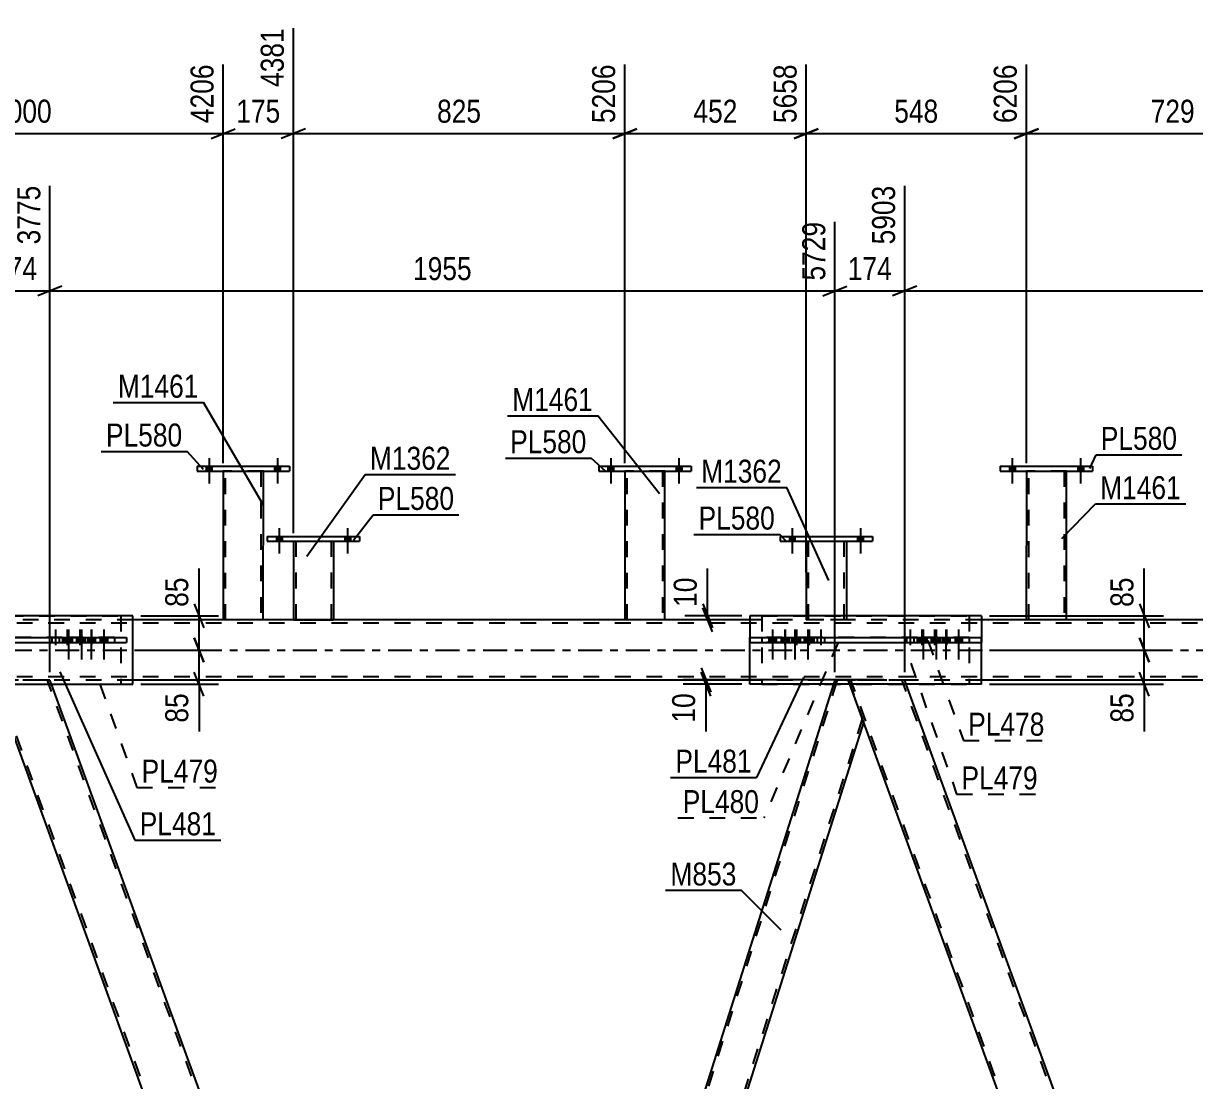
# Model space of a CAD drawing. Header units: millimetres. Extents: x 0 to 1189, y 0 to 841.
# Drawn here: x 290.2 to 436, y 555.9 to 687.5 of the extents above; entities that cross this region are included whole.
import ezdxf

# ---------------------------------------------------------------- set-up
doc = ezdxf.new("R2010")
doc.units = ezdxf.units.MM
doc.linetypes.add('DXK_LINE_DOT2', pattern=[3.9198, 1.9599, -1.9599])
doc.linetypes.add('DXK_LINE_DOT3', pattern=[5.9187, 2.979, -0.9799, 0.9799, -0.9799])
doc.styles.add('Arial Narrow', font='ARIALN.TTF', dxfattribs={"height": 0.2})

# ---------------------------------------------------------------- blocks, each defined once
blk = doc.blocks.new('Part-570385304-8247 - 7820')
at = {"color": 7, "linetype": 'DXK_LINE_DOT2'}
for p, q in [((977.31, 612.84), (104.78, 612.84)), ((303.84, 613.24), (275, 613.24)), ((409.48, 613.24), (380.64, 613.24)), ((977.31, 606.14), (104.78, 606.14)), ((303.84, 605.74), (275, 605.74)), ((409.48, 605.74), (380.64, 605.74))]:
    blk.add_line(p, q, dxfattribs=at)
at = {"color": 2, "linetype": 'Continuous'}
for p, q in [((380.64, 613.24), (303.84, 613.24)), ((487.05, 613.24), (409.48, 613.24)), ((380.64, 605.74), (303.84, 605.74)), ((487.05, 605.74), (409.48, 605.74))]:
    blk.add_line(p, q, dxfattribs=at)
at = {"color": 7, "linetype": 'DXK_LINE_DOT3'}
blk.add_line((104.78, 609.49), (977.31, 609.49), dxfattribs=at)
blk = doc.blocks.new('Part-570385304-7850 - 7820')
at = {"color": 2, "linetype": 'Continuous'}
for p, q in [((361.83, 632.37), (361.83, 631.77)), ((361.83, 632.37), (373.33, 632.36)), ((361.83, 631.77), (373.33, 631.76)), ((373.33, 632.36), (373.33, 631.76))]:
    blk.add_line(p, q, dxfattribs=at)
blk = doc.blocks.new('Part-570385304-7855 - 7820')
at = {"color": 2, "linetype": 'Continuous'}
for p, q in [((365.08, 631.77), (365.07, 613.24)), ((370.07, 613.24), (370.08, 631.76))]:
    blk.add_line(p, q, dxfattribs=at)
at = {"color": 7, "linetype": 'DXK_LINE_DOT2'}
for p, q in [((370.08, 631.76), (365.08, 631.77)), ((365.37, 613.23), (365.38, 631.77)), ((369.78, 631.76), (369.77, 613.23)), ((365.07, 613.24), (365.07, 613.23)), ((370.07, 613.23), (365.07, 613.23)), ((370.07, 613.23), (370.07, 613.24)), ((370.07, 613.24), (370.07, 613.23))]:
    blk.add_line(p, q, dxfattribs=at)
blk = doc.blocks.new('Bolt-570385304-7856 - 7820')
at = {"linetype": 'Continuous'}
for points in [[(312.98, 631.77), (313.68, 631.77), (313.68, 632.37), (312.98, 632.37)], [(312.98, 631.77), (313.68, 631.77), (313.68, 632.37), (312.98, 632.37)], [(321.48, 631.76), (322.18, 631.76), (322.18, 632.36), (321.48, 632.36)], [(321.48, 631.76), (322.18, 631.76), (322.18, 632.36), (321.48, 632.36)]]:
    blk.add_hatch(color=1, dxfattribs=at).paths.add_polyline_path(points)
at = {"color": 1, "linetype": 'Continuous'}
for p, q in [((313.33, 633.37), (313.33, 630.22)), ((313.33, 633.37), (313.33, 630.22)), ((321.83, 633.36), (321.83, 630.21)), ((321.83, 633.36), (321.83, 630.21)), ((312.98, 632.37), (312.98, 631.77)), ((312.98, 632.37), (312.98, 631.77)), ((313.68, 632.37), (313.68, 631.77)), ((313.68, 632.37), (313.68, 631.77)), ((321.48, 632.36), (321.48, 631.76)), ((321.48, 632.36), (321.48, 631.76)), ((322.18, 632.36), (322.18, 631.76)), ((322.18, 632.36), (322.18, 631.76))]:
    blk.add_line(p, q, dxfattribs=at)
blk = doc.blocks.new('Part-570385304-7861 - 7820')
at = {"color": 2, "linetype": 'Continuous'}
for p, q in [((311.83, 632.37), (311.83, 631.77)), ((311.83, 632.37), (323.33, 632.36)), ((311.83, 631.77), (323.33, 631.76)), ((323.33, 632.36), (323.33, 631.76))]:
    blk.add_line(p, q, dxfattribs=at)
blk = doc.blocks.new('Part-570385304-7866 - 7820')
at = {"color": 2, "linetype": 'Continuous'}
for p, q in [((315.08, 631.77), (315.07, 613.24)), ((320.07, 613.24), (320.08, 631.76))]:
    blk.add_line(p, q, dxfattribs=at)
at = {"color": 7, "linetype": 'DXK_LINE_DOT2'}
for p, q in [((320.08, 631.76), (315.08, 631.77)), ((315.37, 613.23), (315.38, 631.77)), ((319.78, 631.76), (319.77, 613.23)), ((315.07, 613.24), (315.07, 613.23)), ((320.07, 613.23), (315.07, 613.23)), ((320.07, 613.23), (320.07, 613.24)), ((320.07, 613.24), (320.07, 613.23))]:
    blk.add_line(p, q, dxfattribs=at)
blk = doc.blocks.new('Part-570385304-7878 - 7820')
at = {"color": 2, "linetype": 'Continuous'}
for p, q in [((384.42, 623.64), (384.42, 623.04)), ((384.42, 623.64), (395.92, 623.64)), ((384.42, 623.04), (395.92, 623.04)), ((395.92, 623.64), (395.92, 623.04))]:
    blk.add_line(p, q, dxfattribs=at)
blk = doc.blocks.new('Bolt-570385304-8568 - 7820')
at = {"linetype": 'Continuous'}
for points in [[(401.79, 610.44), (402.69, 610.44), (402.69, 611.04), (401.79, 611.04)], [(403.39, 610.44), (404.29, 610.44), (404.29, 611.04), (403.39, 611.04)], [(404.6, 610.44), (405.5, 610.44), (405.5, 611.04), (404.6, 611.04)], [(406.2, 610.44), (407.1, 610.44), (407.1, 611.04), (406.2, 611.04)]]:
    blk.add_hatch(color=1, dxfattribs=at).paths.add_polyline_path(points)
at = {"color": 1, "linetype": 'Continuous'}
for p, q in [((401.79, 611.04), (401.79, 610.44)), ((402.24, 612.04), (402.24, 608.29)), ((402.69, 611.04), (402.69, 610.44)), ((403.39, 611.04), (403.39, 610.44)), ((403.84, 612.04), (403.84, 608.29)), ((404.29, 611.04), (404.29, 610.44)), ((404.6, 611.04), (404.6, 610.44)), ((405.05, 612.04), (405.05, 608.29)), ((405.5, 611.04), (405.5, 610.44)), ((406.2, 611.04), (406.2, 610.44)), ((406.65, 612.04), (406.65, 608.29)), ((407.1, 611.04), (407.1, 610.44))]:
    blk.add_line(p, q, dxfattribs=at)
blk = doc.blocks.new('Part-570385304-8427 - 7820')
at = {"color": 2, "linetype": 'Continuous'}
for p, q in [((323.82, 623.04), (323.82, 613.25)), ((328.82, 623.04), (328.82, 613.25)), ((323.82, 613.25), (328.77, 613.25)), ((328.82, 613.25), (328.77, 613.25))]:
    blk.add_line(p, q, dxfattribs=at)
at = {"color": 7, "linetype": 'DXK_LINE_DOT2'}
for p, q in [((323.82, 623.04), (328.82, 623.04)), ((324.12, 623.04), (324.12, 613.25)), ((328.52, 623.04), (328.52, 613.25)), ((328.43, 613.25), (328.45, 613.25)), ((328.45, 613.25), (328.49, 613.25)), ((328.49, 613.25), (328.52, 613.25))]:
    blk.add_line(p, q, dxfattribs=at)
blk = doc.blocks.new('Part-570385304-7917 - 7820')
at = {"color": 2, "linetype": 'Continuous'}
for p, q in [((415.08, 631.77), (415.07, 613.24)), ((420.07, 613.24), (420.08, 631.76))]:
    blk.add_line(p, q, dxfattribs=at)
at = {"color": 7, "linetype": 'DXK_LINE_DOT2'}
for p, q in [((420.08, 631.76), (415.08, 631.77)), ((415.37, 613.23), (415.38, 631.77)), ((419.78, 631.76), (419.77, 613.23)), ((415.07, 613.24), (415.07, 613.23)), ((420.07, 613.23), (415.07, 613.23)), ((420.07, 613.23), (420.07, 613.24)), ((420.07, 613.24), (420.07, 613.23))]:
    blk.add_line(p, q, dxfattribs=at)
blk = doc.blocks.new('Part-570385304-8050 - 7820')
at = {"color": 2, "linetype": 'Continuous'}
for p, q in [((303.84, 613.74), (275, 613.74)), ((275, 613.74), (275, 611.04)), ((303.84, 605.24), (303.84, 613.74)), ((275, 610.44), (275, 605.24)), ((275, 605.24), (303.84, 605.24))]:
    blk.add_line(p, q, dxfattribs=at)
at = {"color": 7, "linetype": 'DXK_LINE_DOT2'}
blk.add_line((275, 610.44), (275, 611.04), dxfattribs=at)
blk = doc.blocks.new('Part-570385304-8422 - 7820')
at = {"color": 2, "linetype": 'Continuous'}
for p, q in [((320.57, 623.64), (320.57, 623.04)), ((320.57, 623.64), (332.07, 623.64)), ((320.57, 623.04), (332.07, 623.04)), ((332.07, 623.64), (332.07, 623.04))]:
    blk.add_line(p, q, dxfattribs=at)
blk = doc.blocks.new('Part-570385304-8412 - 7820')
at = {"color": 2, "linetype": 'Continuous'}
for p, q in [((411.83, 632.37), (411.83, 631.77)), ((411.83, 632.37), (423.33, 632.36)), ((411.83, 631.77), (423.33, 631.76)), ((423.33, 632.36), (423.33, 631.76))]:
    blk.add_line(p, q, dxfattribs=at)
blk = doc.blocks.new('Part-570385304-8055 - 7820')
at = {"color": 2, "linetype": 'Continuous'}
for p, q in [((409.48, 613.74), (380.64, 613.74)), ((380.64, 613.74), (380.64, 611.04)), ((409.48, 613.74), (409.48, 611.04)), ((380.64, 605.24), (380.64, 610.44)), ((409.48, 605.24), (409.48, 610.44)), ((409.48, 605.24), (380.64, 605.24))]:
    blk.add_line(p, q, dxfattribs=at)
at = {"color": 7, "linetype": 'DXK_LINE_DOT2'}
for p, q in [((380.64, 610.44), (380.64, 611.04)), ((409.48, 610.44), (409.48, 611.04))]:
    blk.add_line(p, q, dxfattribs=at)
blk = doc.blocks.new('Part-570385304-8066 - 7820')
at = {"color": 7, "linetype": 'DXK_LINE_DOT2'}
for p, q in [((275.72, 611.04), (301.55, 611.04)), ((282.19, 611.04), (275.72, 611.04)), ((275.72, 611.04), (275.72, 611.04)), ((275.72, 611.04), (275.72, 610.44)), ((295.08, 611.04), (282.19, 611.04)), ((282.19, 611.04), (282.19, 610.44)), ((301.55, 611.04), (295.08, 611.04)), ((295.08, 611.04), (295.08, 610.44)), ((301.55, 611.04), (301.55, 611.04)), ((301.55, 611.04), (301.55, 610.44)), ((275.72, 610.44), (301.55, 610.44)), ((282.19, 610.44), (275.72, 610.44)), ((282.19, 610.44), (295.08, 610.44)), ((295.08, 610.44), (301.55, 610.44))]:
    blk.add_line(p, q, dxfattribs=at)
blk = doc.blocks.new('Part-570385304-8116 - 7820')
at = {"color": 7, "linetype": 'DXK_LINE_DOT2'}
for p, q in [((293.51, 605.74), (286.49, 605.74)), ((286.67, 605.24), (286.49, 605.74)), ((340.95, 456.99), (286.81, 605.74)), ((347.34, 456.99), (293.2, 605.74)), ((293.7, 605.24), (293.51, 605.74)), ((340.63, 456.99), (340.44, 457.5)), ((347.65, 456.99), (340.63, 456.99)), ((347.65, 456.99), (347.47, 457.5))]:
    blk.add_line(p, q, dxfattribs=at)
at = {"color": 2, "linetype": 'Continuous'}
for p, q in [((340.44, 457.5), (286.67, 605.24)), ((347.47, 457.5), (293.7, 605.24))]:
    blk.add_line(p, q, dxfattribs=at)
blk = doc.blocks.new('Part-570385304-8121 - 7820')
at = {"color": 2, "linetype": 'Continuous'}
for p, q in [((391.08, 605.24), (345.74, 462.24)), ((394.82, 600.48), (349.48, 457.5))]:
    blk.add_line(p, q, dxfattribs=at)
at = {"color": 7, "linetype": 'DXK_LINE_DOT2'}
for p, q in [((345.91, 461.78), (391.56, 605.74)), ((391.24, 605.74), (391.08, 605.24)), ((392.91, 605.74), (391.24, 605.74)), ((392.91, 605.74), (394.82, 600.48)), ((394.65, 600.94), (349.01, 456.99)), ((347.65, 456.99), (345.74, 462.24)), ((349.32, 456.99), (347.65, 456.99)), ((349.48, 457.5), (349.32, 456.99))]:
    blk.add_line(p, q, dxfattribs=at)
blk = doc.blocks.new('Part-570385304-8126 - 7820')
at = {"color": 7, "linetype": 'DXK_LINE_DOT2'}
for p, q in [((399.93, 605.74), (392.91, 605.74)), ((393.09, 605.24), (392.91, 605.74)), ((447.37, 456.99), (393.23, 605.74)), ((453.75, 456.99), (399.61, 605.74)), ((400.11, 605.24), (399.93, 605.74)), ((447.05, 456.99), (446.86, 457.5)), ((454.07, 456.99), (447.05, 456.99)), ((454.07, 456.99), (453.89, 457.5))]:
    blk.add_line(p, q, dxfattribs=at)
at = {"color": 2, "linetype": 'Continuous'}
for p, q in [((446.86, 457.5), (393.09, 605.24)), ((453.89, 457.5), (400.11, 605.24))]:
    blk.add_line(p, q, dxfattribs=at)
blk = doc.blocks.new('Part-570385304-8182 - 7820')
at = {"color": 7, "linetype": 'DXK_LINE_DOT2'}
for p, q in [((382.14, 611.04), (407.97, 611.04)), ((388.61, 611.04), (382.14, 611.04)), ((382.14, 611.04), (382.14, 611.04)), ((382.14, 611.04), (382.14, 610.44)), ((401.5, 611.04), (388.61, 611.04)), ((388.61, 611.04), (388.61, 610.44)), ((407.97, 611.04), (401.5, 611.04)), ((401.5, 611.04), (401.5, 610.44)), ((407.97, 611.04), (407.97, 611.04)), ((407.97, 611.04), (407.97, 610.44)), ((382.14, 610.44), (407.97, 610.44)), ((388.61, 610.44), (382.14, 610.44)), ((388.61, 610.44), (401.5, 610.44)), ((401.5, 610.44), (407.97, 610.44))]:
    blk.add_line(p, q, dxfattribs=at)
blk = doc.blocks.new('Bolt-570385304-8504 - 7820')
at = {"color": 1, "linetype": 'DXK_LINE_DOT2'}
for p, q in [((384.54, 611.04), (384.54, 610.44)), ((384.99, 612.04), (384.99, 608.29)), ((385.44, 611.04), (385.44, 610.44)), ((386, 611.04), (386, 610.44)), ((386.45, 612.04), (386.45, 608.29)), ((386.9, 611.04), (386.9, 610.44)), ((387.58, 611.04), (387.58, 610.44)), ((388.03, 612.04), (388.03, 608.29)), ((388.48, 611.04), (388.48, 610.44)), ((389.04, 611.04), (389.04, 610.44)), ((389.49, 612.04), (389.49, 608.29)), ((389.94, 611.04), (389.94, 610.44))]:
    blk.add_line(p, q, dxfattribs=at)
blk = doc.blocks.new('Bolt-570385304-8514 - 7820')
at = {"color": 1, "linetype": 'DXK_LINE_DOT2'}
for p, q in [((400.17, 611.04), (400.17, 610.44)), ((400.62, 612.04), (400.62, 608.29)), ((401.07, 611.04), (401.07, 610.44)), ((401.63, 611.04), (401.63, 610.44)), ((402.08, 612.04), (402.08, 608.29)), ((402.53, 611.04), (402.53, 610.44)), ((403.21, 611.04), (403.21, 610.44)), ((403.66, 612.04), (403.66, 608.29)), ((404.11, 611.04), (404.11, 610.44)), ((404.67, 611.04), (404.67, 610.44)), ((405.12, 612.04), (405.12, 608.29)), ((405.57, 611.04), (405.57, 610.44))]:
    blk.add_line(p, q, dxfattribs=at)
blk = doc.blocks.new('Part-570385304-8417 - 7820')
at = {"color": 2, "linetype": 'Continuous'}
for p, q in [((387.67, 623.04), (387.67, 613.74)), ((392.67, 623.04), (392.67, 613.74))]:
    blk.add_line(p, q, dxfattribs=at)
at = {"color": 7, "linetype": 'DXK_LINE_DOT2'}
for p, q in [((387.67, 623.04), (392.67, 623.04)), ((387.97, 613.25), (387.97, 623.04)), ((392.37, 623.04), (392.37, 613.25)), ((387.67, 613.74), (387.67, 613.25)), ((392.67, 613.25), (387.67, 613.25)), ((392.67, 613.74), (392.67, 613.25))]:
    blk.add_line(p, q, dxfattribs=at)
blk = doc.blocks.new('Part-570385304-8472 - 7820')
at = {"color": 2, "linetype": 'Continuous'}
for p, q in [((380.64, 611.04), (409.48, 611.04)), ((380.64, 611.04), (380.64, 610.44)), ((386.61, 610.44), (386.61, 611.04)), ((403.51, 611.04), (403.51, 610.44)), ((409.48, 611.04), (409.48, 610.44)), ((380.64, 610.44), (409.48, 610.44))]:
    blk.add_line(p, q, dxfattribs=at)
blk = doc.blocks.new('Part-570385304-8477 - 7820')
at = {"color": 2, "linetype": 'Continuous'}
for p, q in [((274.22, 611.04), (303.06, 611.04)), ((274.22, 611.04), (274.22, 610.44)), ((280.19, 610.44), (280.19, 611.04)), ((297.09, 611.04), (297.09, 610.44)), ((303.06, 611.04), (303.06, 610.44)), ((274.22, 610.44), (303.06, 610.44))]:
    blk.add_line(p, q, dxfattribs=at)
blk = doc.blocks.new('Bolt-570385304-8501 - 7820')
at = {"linetype": 'Continuous'}
for points in [[(385.57, 623.04), (386.27, 623.04), (386.27, 623.64), (385.57, 623.64)], [(385.57, 623.04), (386.27, 623.04), (386.27, 623.64), (385.57, 623.64)], [(394.07, 623.04), (394.77, 623.04), (394.77, 623.64), (394.07, 623.64)], [(394.07, 623.04), (394.77, 623.04), (394.77, 623.64), (394.07, 623.64)]]:
    blk.add_hatch(color=1, dxfattribs=at).paths.add_polyline_path(points)
at = {"color": 1, "linetype": 'Continuous'}
for p, q in [((385.92, 624.64), (385.92, 621.49)), ((385.92, 624.64), (385.92, 621.49)), ((394.42, 624.64), (394.42, 621.49)), ((394.42, 624.64), (394.42, 621.49)), ((385.57, 623.64), (385.57, 623.04)), ((385.57, 623.64), (385.57, 623.04)), ((386.27, 623.64), (386.27, 623.04)), ((386.27, 623.64), (386.27, 623.04)), ((394.07, 623.64), (394.07, 623.04)), ((394.07, 623.64), (394.07, 623.04)), ((394.77, 623.64), (394.77, 623.04)), ((394.77, 623.64), (394.77, 623.04))]:
    blk.add_line(p, q, dxfattribs=at)
blk = doc.blocks.new('Bolt-570385304-8505 - 7820')
at = {"linetype": 'Continuous'}
for points in [[(362.98, 631.77), (363.68, 631.77), (363.68, 632.37), (362.98, 632.37)], [(362.98, 631.77), (363.68, 631.77), (363.68, 632.37), (362.98, 632.37)], [(371.48, 631.76), (372.18, 631.76), (372.18, 632.36), (371.48, 632.36)], [(371.48, 631.76), (372.18, 631.76), (372.18, 632.36), (371.48, 632.36)]]:
    blk.add_hatch(color=1, dxfattribs=at).paths.add_polyline_path(points)
at = {"color": 1, "linetype": 'Continuous'}
for p, q in [((363.33, 633.37), (363.33, 630.22)), ((363.33, 633.37), (363.33, 630.22)), ((371.83, 633.36), (371.83, 630.21)), ((371.83, 633.36), (371.83, 630.21)), ((362.98, 632.37), (362.98, 631.77)), ((362.98, 632.37), (362.98, 631.77)), ((363.68, 632.37), (363.68, 631.77)), ((363.68, 632.37), (363.68, 631.77)), ((371.48, 632.36), (371.48, 631.76)), ((371.48, 632.36), (371.48, 631.76)), ((372.18, 632.36), (372.18, 631.76)), ((372.18, 632.36), (372.18, 631.76))]:
    blk.add_line(p, q, dxfattribs=at)
blk = doc.blocks.new('Bolt-570385304-8506 - 7820')
at = {"color": 1, "linetype": 'DXK_LINE_DOT2'}
for p, q in [((293.75, 611.04), (293.75, 610.44)), ((294.2, 612.04), (294.2, 608.29)), ((294.65, 611.04), (294.65, 610.44)), ((295.21, 611.04), (295.21, 610.44)), ((295.66, 612.04), (295.66, 608.29)), ((296.11, 611.04), (296.11, 610.44)), ((296.8, 611.04), (296.8, 610.44)), ((297.25, 612.04), (297.25, 608.29)), ((297.7, 611.04), (297.7, 610.44)), ((298.25, 611.04), (298.25, 610.44)), ((298.7, 612.04), (298.7, 608.29)), ((299.15, 611.04), (299.15, 610.44))]:
    blk.add_line(p, q, dxfattribs=at)
blk = doc.blocks.new('Bolt-570385304-8507 - 7820')
at = {"linetype": 'Continuous'}
for points in [[(321.72, 623.04), (322.42, 623.04), (322.42, 623.64), (321.72, 623.64)], [(321.72, 623.04), (322.42, 623.04), (322.42, 623.64), (321.72, 623.64)], [(330.22, 623.04), (330.92, 623.04), (330.92, 623.64), (330.22, 623.64)], [(330.22, 623.04), (330.92, 623.04), (330.92, 623.64), (330.22, 623.64)]]:
    blk.add_hatch(color=1, dxfattribs=at).paths.add_polyline_path(points)
at = {"color": 1, "linetype": 'Continuous'}
for p, q in [((322.07, 624.64), (322.07, 621.49)), ((322.07, 624.64), (322.07, 621.49)), ((330.57, 624.64), (330.57, 621.49)), ((330.57, 624.64), (330.57, 621.49)), ((321.72, 623.64), (321.72, 623.04)), ((321.72, 623.64), (321.72, 623.04)), ((322.42, 623.64), (322.42, 623.04)), ((322.42, 623.64), (322.42, 623.04)), ((330.22, 623.64), (330.22, 623.04)), ((330.22, 623.64), (330.22, 623.04)), ((330.92, 623.64), (330.92, 623.04)), ((330.92, 623.64), (330.92, 623.04))]:
    blk.add_line(p, q, dxfattribs=at)
blk = doc.blocks.new('Bolt-570385304-8513 - 7820')
at = {"linetype": 'Continuous'}
for points in [[(412.98, 631.77), (413.68, 631.77), (413.68, 632.37), (412.98, 632.37)], [(412.98, 631.77), (413.68, 631.77), (413.68, 632.37), (412.98, 632.37)], [(421.48, 631.76), (422.18, 631.76), (422.18, 632.36), (421.48, 632.36)], [(421.48, 631.76), (422.18, 631.76), (422.18, 632.36), (421.48, 632.36)]]:
    blk.add_hatch(color=1, dxfattribs=at).paths.add_polyline_path(points)
at = {"color": 1, "linetype": 'Continuous'}
for p, q in [((413.33, 633.37), (413.33, 630.22)), ((413.33, 633.37), (413.33, 630.22)), ((421.83, 633.36), (421.83, 630.21)), ((421.83, 633.36), (421.83, 630.21)), ((412.98, 632.37), (412.98, 631.77)), ((412.98, 632.37), (412.98, 631.77)), ((413.68, 632.37), (413.68, 631.77)), ((413.68, 632.37), (413.68, 631.77)), ((421.48, 632.36), (421.48, 631.76)), ((421.48, 632.36), (421.48, 631.76)), ((422.18, 632.36), (422.18, 631.76)), ((422.18, 632.36), (422.18, 631.76))]:
    blk.add_line(p, q, dxfattribs=at)
blk = doc.blocks.new('Bolt-570385304-8569 - 7820')
at = {"linetype": 'Continuous'}
for points in [[(383.91, 611.04), (383.01, 611.04), (383.01, 610.44), (383.91, 610.44)], [(385.51, 611.04), (384.61, 611.04), (384.61, 610.44), (385.51, 610.44)], [(386.72, 611.04), (385.82, 611.04), (385.82, 610.44), (386.72, 610.44)], [(388.32, 611.04), (387.42, 611.04), (387.42, 610.44), (388.32, 610.44)]]:
    blk.add_hatch(color=1, dxfattribs=at).paths.add_polyline_path(points)
at = {"color": 1, "linetype": 'Continuous'}
for p, q in [((383.01, 611.04), (383.01, 610.44)), ((383.46, 612.04), (383.46, 608.29)), ((383.91, 611.04), (383.91, 610.44)), ((384.61, 611.04), (384.61, 610.44)), ((385.06, 612.04), (385.06, 608.29)), ((385.51, 611.04), (385.51, 610.44)), ((385.82, 611.04), (385.82, 610.44)), ((386.27, 612.04), (386.27, 608.29)), ((386.72, 611.04), (386.72, 610.44)), ((387.42, 611.04), (387.42, 610.44)), ((387.87, 612.04), (387.87, 608.29)), ((388.32, 611.04), (388.32, 610.44))]:
    blk.add_line(p, q, dxfattribs=at)
blk = doc.blocks.new('Bolt-570385304-8570 - 7820')
at = {"linetype": 'Continuous'}
for points in [[(295.37, 610.44), (296.27, 610.44), (296.27, 611.04), (295.37, 611.04)], [(296.97, 610.44), (297.87, 610.44), (297.87, 611.04), (296.97, 611.04)], [(298.18, 610.44), (299.08, 610.44), (299.08, 611.04), (298.18, 611.04)], [(299.78, 610.44), (300.68, 610.44), (300.68, 611.04), (299.78, 611.04)]]:
    blk.add_hatch(color=1, dxfattribs=at).paths.add_polyline_path(points)
at = {"color": 1, "linetype": 'Continuous'}
for p, q in [((295.37, 611.04), (295.37, 610.44)), ((295.82, 612.04), (295.82, 608.29)), ((296.27, 611.04), (296.27, 610.44)), ((296.97, 611.04), (296.97, 610.44)), ((297.42, 612.04), (297.42, 608.29)), ((297.87, 611.04), (297.87, 610.44)), ((298.18, 611.04), (298.18, 610.44)), ((298.63, 612.04), (298.63, 608.29)), ((299.08, 611.04), (299.08, 610.44)), ((299.78, 611.04), (299.78, 610.44)), ((300.23, 612.04), (300.23, 608.29)), ((300.68, 611.04), (300.68, 610.44))]:
    blk.add_line(p, q, dxfattribs=at)
blk = doc.blocks.new('Part-570385304-8641 - 7820')
at = {"color": 7, "linetype": 'DXK_LINE_DOT2'}
for p, q in [((276.5, 613.74), (276.5, 605.24)), ((276.5, 613.74), (302.33, 613.74)), ((302.33, 613.74), (302.33, 605.24)), ((276.5, 605.24), (302.33, 605.24))]:
    blk.add_line(p, q, dxfattribs=at)
blk = doc.blocks.new('Part-570385304-8646 - 7820')
at = {"color": 7, "linetype": 'DXK_LINE_DOT2'}
for p, q in [((382.14, 613.74), (382.14, 605.24)), ((382.14, 613.74), (407.97, 613.74)), ((407.97, 613.74), (407.97, 605.24)), ((382.14, 605.24), (407.97, 605.24))]:
    blk.add_line(p, q, dxfattribs=at)
blk = doc.blocks.new('StraightDimension-570385304-35250 - 7820')
at = {"color": 7, "linetype": 'Continuous'}
for p, q in [((323.82, 624.04), (323.82, 686.9)), ((315.08, 632.77), (315.08, 682.4)), ((313.58, 673.19), (316.58, 674.39)), ((315.08, 673.79), (323.82, 673.79)), ((325.32, 674.39), (322.32, 673.19))]:
    blk.add_line(p, q, dxfattribs=at)
at = {"color": 0}
blk.add_wipeout([(322.79, 674.54), (322.79, 678.74), (316.11, 678.74), (316.11, 674.54)], dxfattribs=at)
at = {"color": 3, "style": 'Arial Narrow'}
blk.add_text('175', height=2.863, dxfattribs=at).set_placement((316.71, 675.14))
at = {"color": 0, "linetype": 'Continuous'}
blk.add_wipeout([(323.22, 687.5), (319.02, 687.5), (319.02, 678.99), (323.22, 678.99)], dxfattribs=at)
at = {"color": 3, "linetype": 'Continuous', "style": 'Arial Narrow'}
blk.add_text('4381', height=2.863, rotation=90.0002, dxfattribs=at).set_placement((322.62, 679.59))
blk = doc.blocks.new('StraightDimension-570385304-35707 - 7820')
at = {"color": 7, "linetype": 'Continuous'}
for p, q in [((293.51, 606.74), (293.51, 667.3)), ((391.24, 606.74), (391.24, 662.8)), ((295.01, 654.79), (292.01, 653.59)), ((389.74, 653.59), (392.74, 654.79)), ((293.51, 654.19), (391.24, 654.19))]:
    blk.add_line(p, q, dxfattribs=at)
at = {"color": 0}
blk.add_wipeout([(346.64, 654.94), (346.64, 659.14), (338.12, 659.14), (338.12, 654.94)], dxfattribs=at)
at = {"color": 3, "style": 'Arial Narrow'}
blk.add_text('1955', height=2.863, dxfattribs=at).set_placement((338.72, 655.54))
at = {"color": 0, "linetype": 'Continuous'}
blk.add_wipeout([(390.64, 663.4), (386.44, 663.4), (386.44, 654.89), (390.64, 654.89)], dxfattribs=at)
at = {"color": 3, "linetype": 'Continuous', "style": 'Arial Narrow'}
blk.add_text('5729', height=2.863, rotation=90.0002, dxfattribs=at).set_placement((390.04, 655.49))
blk = doc.blocks.new('StraightDimension-570385304-35249 - 7820')
at = {"color": 7, "linetype": 'Continuous'}
for p, q in [((323.82, 624.04), (323.82, 686.9)), ((365.08, 632.77), (365.08, 682.4)), ((325.32, 674.39), (322.32, 673.19)), ((323.82, 673.79), (365.08, 673.79)), ((363.58, 673.19), (366.58, 674.39))]:
    blk.add_line(p, q, dxfattribs=at)
at = {"color": 0}
blk.add_wipeout([(347.79, 674.54), (347.79, 678.74), (341.11, 678.74), (341.11, 674.54)], dxfattribs=at)
at = {"color": 3, "style": 'Arial Narrow'}
blk.add_text('825', height=2.863, dxfattribs=at).set_placement((341.71, 675.14))
at = {"color": 0, "linetype": 'Continuous'}
blk.add_wipeout([(364.48, 683), (360.28, 683), (360.28, 674.49), (364.48, 674.49)], dxfattribs=at)
at = {"color": 3, "linetype": 'Continuous', "style": 'Arial Narrow'}
blk.add_text('5206', height=2.863, rotation=90.0002, dxfattribs=at).set_placement((363.88, 675.09))
blk = doc.blocks.new('StraightDimension-570385304-43182 - 7820')
at = {"color": 7, "linetype": 'Continuous'}
for p, q in [((429.16, 610.99), (430.36, 607.99)), ((410.48, 609.49), (432.16, 609.49)), ((429.76, 605.24), (429.76, 609.49)), ((430.36, 603.74), (429.16, 606.74)), ((410.48, 605.24), (432.16, 605.24)), ((429.76, 605.24), (429.76, 599.33)), ((429.76, 605.24), (429.76, 599.33))]:
    blk.add_line(p, q, dxfattribs=at)
at = {"color": 0}
blk.add_wipeout([(429.01, 604.71), (424.81, 604.71), (424.81, 599.85), (429.01, 599.85)], dxfattribs=at)
at = {"color": 3, "style": 'Arial Narrow'}
blk.add_text('85', height=2.863, rotation=90.0002, dxfattribs=at).set_placement((428.41, 600.45))
blk = doc.blocks.new('StraightDimension-570385304-9020 - 7820')
at = {"color": 7, "linetype": 'Continuous'}
for p, q in [((374.59, 607.26), (375.79, 604.26)), ((375.79, 603.74), (374.59, 606.74)), ((397.33, 605.76), (372.34, 605.76)), ((379.64, 605.24), (372.34, 605.24)), ((375.19, 605.24), (375.19, 605.76)), ((375.19, 605.24), (375.19, 599.33)), ((375.19, 605.24), (375.19, 599.33))]:
    blk.add_line(p, q, dxfattribs=at)
at = {"color": 0}
blk.add_wipeout([(374.44, 604.71), (370.24, 604.71), (370.24, 599.85), (374.44, 599.85)], dxfattribs=at)
at = {"color": 3, "style": 'Arial Narrow'}
blk.add_text('10', height=2.863, rotation=90.0002, dxfattribs=at).set_placement((373.84, 600.45))
blk = doc.blocks.new('StraightDimension-570385304-35246 - 7820')
at = {"color": 7, "linetype": 'Continuous'}
for p, q in [((415.08, 632.76), (415.08, 682.4)), ((451.52, 624.04), (451.52, 682.4)), ((416.58, 674.39), (413.58, 673.19)), ((415.08, 673.79), (451.52, 673.79)), ((450.02, 673.19), (453.02, 674.39))]:
    blk.add_line(p, q, dxfattribs=at)
at = {"color": 0}
blk.add_wipeout([(436.64, 674.54), (436.64, 678.74), (429.96, 678.74), (429.96, 674.54)], dxfattribs=at)
at = {"color": 3, "style": 'Arial Narrow'}
blk.add_text('729', height=2.863, dxfattribs=at).set_placement((430.56, 675.14))
at = {"color": 0, "linetype": 'Continuous'}
blk.add_wipeout([(450.92, 683), (446.72, 683), (446.72, 674.49), (450.92, 674.49)], dxfattribs=at)
at = {"color": 3, "linetype": 'Continuous', "style": 'Arial Narrow'}
blk.add_text('6935', height=2.863, rotation=90.0002, dxfattribs=at).set_placement((450.32, 675.09))
blk = doc.blocks.new('StraightDimension-570385304-35247 - 7820')
at = {"color": 7, "linetype": 'Continuous'}
for p, q in [((387.67, 619.14), (387.67, 682.4)), ((415.08, 632.76), (415.08, 682.4)), ((389.17, 674.39), (386.17, 673.19)), ((387.67, 673.79), (415.08, 673.79)), ((413.58, 673.19), (416.58, 674.39))]:
    blk.add_line(p, q, dxfattribs=at)
at = {"color": 0}
blk.add_wipeout([(404.72, 674.54), (404.72, 678.74), (398.03, 678.74), (398.03, 674.54)], dxfattribs=at)
at = {"color": 3, "style": 'Arial Narrow'}
blk.add_text('548', height=2.863, dxfattribs=at).set_placement((398.63, 675.14))
at = {"color": 0, "linetype": 'Continuous'}
blk.add_wipeout([(414.48, 683), (410.28, 683), (410.28, 674.49), (414.48, 674.49)], dxfattribs=at)
at = {"color": 3, "linetype": 'Continuous', "style": 'Arial Narrow'}
blk.add_text('6206', height=2.863, rotation=90.0002, dxfattribs=at).set_placement((413.88, 675.09))
blk = doc.blocks.new('StraightDimension-570385304-35248 - 7820')
at = {"color": 7, "linetype": 'Continuous'}
for p, q in [((365.08, 632.77), (365.08, 682.4)), ((387.67, 619.14), (387.67, 682.4)), ((366.58, 674.39), (363.58, 673.19)), ((365.08, 673.79), (387.67, 673.79)), ((386.17, 673.19), (389.17, 674.39))]:
    blk.add_line(p, q, dxfattribs=at)
at = {"color": 0}
blk.add_wipeout([(379.72, 674.54), (379.72, 678.74), (373.03, 678.74), (373.03, 674.54)], dxfattribs=at)
at = {"color": 3, "style": 'Arial Narrow'}
blk.add_text('452', height=2.863, dxfattribs=at).set_placement((373.63, 675.14))
at = {"color": 0, "linetype": 'Continuous'}
blk.add_wipeout([(387.07, 683), (382.87, 683), (382.87, 674.49), (387.07, 674.49)], dxfattribs=at)
at = {"color": 3, "linetype": 'Continuous', "style": 'Arial Narrow'}
blk.add_text('5658', height=2.863, rotation=90.0002, dxfattribs=at).set_placement((386.47, 675.09))
blk = doc.blocks.new('StraightDimension-570385304-35251 - 7820')
at = {"color": 7, "linetype": 'Continuous'}
for p, q in [((265.08, 633.97), (265.08, 686.9)), ((315.08, 632.77), (315.08, 682.4)), ((266.58, 674.39), (263.58, 673.19)), ((265.08, 673.79), (315.08, 673.79)), ((313.58, 673.19), (316.58, 674.39))]:
    blk.add_line(p, q, dxfattribs=at)
at = {"color": 0}
blk.add_wipeout([(294.34, 674.54), (294.34, 678.74), (285.83, 678.74), (285.83, 674.54)], dxfattribs=at)
at = {"color": 3, "style": 'Arial Narrow'}
blk.add_text('1000', height=2.863, dxfattribs=at).set_placement((286.43, 675.14))
at = {"color": 0, "linetype": 'Continuous'}
blk.add_wipeout([(314.48, 683), (310.28, 683), (310.28, 674.49), (314.48, 674.49)], dxfattribs=at)
at = {"color": 3, "linetype": 'Continuous', "style": 'Arial Narrow'}
blk.add_text('4206', height=2.863, rotation=90.0002, dxfattribs=at).set_placement((313.88, 675.09))
blk = doc.blocks.new('StraightDimension-570385304-35705 - 7820')
at = {"color": 7, "linetype": 'Continuous'}
for p, q in [((399.93, 606.74), (399.93, 667.3)), ((497.66, 606.74), (497.66, 662.8)), ((401.43, 654.79), (398.43, 653.59)), ((496.16, 653.59), (499.16, 654.79)), ((399.93, 654.19), (497.66, 654.19))]:
    blk.add_line(p, q, dxfattribs=at)
at = {"color": 0}
blk.add_wipeout([(453.05, 654.94), (453.05, 659.14), (444.54, 659.14), (444.54, 654.94)], dxfattribs=at)
at = {"color": 3, "style": 'Arial Narrow'}
blk.add_text('1955', height=2.863, dxfattribs=at).set_placement((445.14, 655.54))
at = {"color": 0, "linetype": 'Continuous'}
blk.add_wipeout([(497.06, 663.4), (492.86, 663.4), (492.86, 654.89), (497.06, 654.89)], dxfattribs=at)
at = {"color": 3, "linetype": 'Continuous', "style": 'Arial Narrow'}
blk.add_text('7858', height=2.863, rotation=90.0002, dxfattribs=at).set_placement((496.46, 655.49))
blk = doc.blocks.new('StraightDimension-570385304-35706 - 7820')
at = {"color": 7, "linetype": 'Continuous'}
for p, q in [((399.93, 606.74), (399.93, 667.3)), ((391.24, 606.74), (391.24, 662.8)), ((389.74, 653.59), (392.74, 654.79)), ((401.43, 654.79), (398.43, 653.59)), ((391.24, 654.19), (399.93, 654.19))]:
    blk.add_line(p, q, dxfattribs=at)
at = {"color": 0}
blk.add_wipeout([(398.93, 654.94), (398.93, 659.14), (392.25, 659.14), (392.25, 654.94)], dxfattribs=at)
at = {"color": 3, "style": 'Arial Narrow'}
blk.add_text('174', height=2.863, dxfattribs=at).set_placement((392.85, 655.54))
at = {"color": 0, "linetype": 'Continuous'}
blk.add_wipeout([(399.33, 667.9), (395.13, 667.9), (395.13, 659.39), (399.33, 659.39)], dxfattribs=at)
at = {"color": 3, "linetype": 'Continuous', "style": 'Arial Narrow'}
blk.add_text('5903', height=2.863, rotation=90.0002, dxfattribs=at).set_placement((398.73, 659.99))
blk = doc.blocks.new('StraightDimension-570385304-43181 - 7820')
at = {"color": 7, "linetype": 'Continuous'}
for p, q in [((429.76, 613.74), (429.76, 619.64)), ((429.76, 613.74), (429.76, 619.64)), ((429.16, 615.24), (430.36, 612.24)), ((410.48, 613.74), (432.16, 613.74)), ((429.76, 609.49), (429.76, 613.74)), ((430.36, 607.99), (429.16, 610.99)), ((410.48, 609.49), (432.16, 609.49))]:
    blk.add_line(p, q, dxfattribs=at)
at = {"color": 0}
blk.add_wipeout([(429.01, 619.12), (424.81, 619.12), (424.81, 614.26), (429.01, 614.26)], dxfattribs=at)
at = {"color": 3, "style": 'Arial Narrow'}
blk.add_text('85', height=2.863, rotation=90.0002, dxfattribs=at).set_placement((428.41, 614.86))
blk = doc.blocks.new('StraightDimension-570385304-35708 - 7820')
at = {"color": 7, "linetype": 'Continuous'}
for p, q in [((293.51, 606.74), (293.51, 667.3)), ((284.83, 606.74), (284.83, 662.8)), ((283.33, 653.59), (286.33, 654.79)), ((295.01, 654.79), (292.01, 653.59)), ((284.83, 654.19), (293.51, 654.19))]:
    blk.add_line(p, q, dxfattribs=at)
at = {"color": 0}
blk.add_wipeout([(292.51, 654.94), (292.51, 659.14), (285.83, 659.14), (285.83, 654.94)], dxfattribs=at)
at = {"color": 3, "style": 'Arial Narrow'}
blk.add_text('174', height=2.863, dxfattribs=at).set_placement((286.43, 655.54))
at = {"color": 0, "linetype": 'Continuous'}
blk.add_wipeout([(292.91, 667.9), (288.71, 667.9), (288.71, 659.39), (292.91, 659.39)], dxfattribs=at)
at = {"color": 3, "linetype": 'Continuous', "style": 'Arial Narrow'}
blk.add_text('3775', height=2.863, rotation=90.0002, dxfattribs=at).set_placement((292.31, 659.99))
blk = doc.blocks.new('StraightDimension-570385304-43142 - 7820')
at = {"color": 7, "linetype": 'Continuous'}
for p, q in [((312.08, 613.74), (312.08, 619.64)), ((312.08, 613.74), (312.08, 619.64)), ((311.48, 615.24), (312.68, 612.24)), ((304.84, 613.74), (314.48, 613.74)), ((312.08, 609.49), (312.08, 613.74)), ((312.68, 607.99), (311.48, 610.99)), ((304.84, 609.49), (314.48, 609.49))]:
    blk.add_line(p, q, dxfattribs=at)
at = {"color": 0}
blk.add_wipeout([(311.33, 619.12), (307.13, 619.12), (307.13, 614.26), (311.33, 614.26)], dxfattribs=at)
at = {"color": 3, "style": 'Arial Narrow'}
blk.add_text('85', height=2.863, rotation=90.0002, dxfattribs=at).set_placement((310.73, 614.86))
blk = doc.blocks.new('StraightDimension-570385304-43143 - 7820')
at = {"color": 7, "linetype": 'Continuous'}
for p, q in [((311.48, 610.99), (312.68, 607.99)), ((304.84, 609.49), (314.48, 609.49)), ((312.08, 605.24), (312.08, 609.49)), ((312.68, 603.74), (311.48, 606.74)), ((304.84, 605.24), (314.48, 605.24)), ((312.08, 605.24), (312.08, 599.33)), ((312.08, 605.24), (312.08, 599.33))]:
    blk.add_line(p, q, dxfattribs=at)
at = {"color": 0}
blk.add_wipeout([(311.33, 604.71), (307.13, 604.71), (307.13, 599.85), (311.33, 599.85)], dxfattribs=at)
at = {"color": 3, "style": 'Arial Narrow'}
blk.add_text('85', height=2.863, rotation=90.0002, dxfattribs=at).set_placement((310.73, 600.45))
blk = doc.blocks.new('StraightDimension-570385304-43159 - 7820')
at = {"color": 7, "linetype": 'Continuous'}
for p, q in [((375.39, 613.74), (375.39, 619.64)), ((375.39, 613.74), (375.39, 619.64)), ((374.79, 615.24), (375.99, 612.24)), ((375.99, 611.74), (374.79, 614.74)), ((379.64, 613.74), (372.54, 613.74)), ((379.64, 613.24), (372.54, 613.24)), ((375.39, 613.24), (375.39, 613.74))]:
    blk.add_line(p, q, dxfattribs=at)
at = {"color": 0}
blk.add_wipeout([(374.64, 619.12), (370.44, 619.12), (370.44, 614.26), (374.64, 614.26)], dxfattribs=at)
at = {"color": 3, "style": 'Arial Narrow'}
blk.add_text('10', height=2.863, rotation=90.0002, dxfattribs=at).set_placement((374.04, 614.86))
blk = doc.blocks.new('Mark-570385304-7846 - 7820')
at = {"color": 0}
blk.add_wipeout([(360.31, 633.99), (360.31, 636.99), (350.81, 636.99), (350.81, 633.99)], dxfattribs=at)
blk.add_wipeout([(360.31, 633.99), (360.31, 636.99), (350.81, 636.99), (350.81, 633.99)], dxfattribs=at)
at = {"color": 30, "linetype": 'Continuous'}
for p in [(350.21, 633.39), (362.7, 631.77)]:
    blk.add_line(p, (360.91, 633.39), dxfattribs=at)
at = {"color": 3, "style": 'Arial Narrow'}
blk.add_text('PL580', height=2.863, dxfattribs=at).set_placement((350.81, 633.99))
blk = doc.blocks.new('Mark-570385304-7851 - 7820')
at = {"color": 0}
blk.add_wipeout([(361.12, 639.24), (361.12, 642.24), (351.07, 642.24), (351.07, 639.24)], dxfattribs=at)
blk.add_wipeout([(361.12, 639.24), (361.12, 642.24), (351.07, 642.24), (351.07, 639.24)], dxfattribs=at)
at = {"color": 30, "linetype": 'Continuous'}
for p in [(350.47, 638.64), (369.4, 628.94)]:
    blk.add_line(p, (361.72, 638.64), dxfattribs=at)
at = {"color": 3, "style": 'Arial Narrow'}
blk.add_text('M1461', height=2.863, dxfattribs=at).set_placement((351.07, 639.24))
blk = doc.blocks.new('Mark-570385304-7857 - 7820')
at = {"color": 0}
blk.add_wipeout([(309.99, 634.82), (309.99, 637.82), (300.49, 637.82), (300.49, 634.82)], dxfattribs=at)
blk.add_wipeout([(309.99, 634.82), (309.99, 637.82), (300.49, 637.82), (300.49, 634.82)], dxfattribs=at)
at = {"color": 30, "linetype": 'Continuous'}
for p in [(299.89, 634.22), (312.63, 631.95)]:
    blk.add_line(p, (310.59, 634.22), dxfattribs=at)
at = {"color": 3, "style": 'Arial Narrow'}
blk.add_text('PL580', height=2.863, dxfattribs=at).set_placement((300.49, 634.82))
blk = doc.blocks.new('Mark-570385304-8468 - 7820')
at = {"color": 0}
blk.add_wipeout([(381.81, 589.18), (381.81, 592.18), (372.3, 592.18), (372.3, 589.18)], dxfattribs=at)
blk.add_wipeout([(381.81, 589.18), (381.81, 592.18), (372.3, 592.18), (372.3, 589.18)], dxfattribs=at)
at = {"color": 30, "linetype": 'DXK_LINE_DOT2'}
for p in [(391.63, 610.44), (371.7, 588.58)]:
    blk.add_line(p, (382.41, 588.58), dxfattribs=at)
at = {"color": 3, "style": 'Arial Narrow'}
blk.add_text('PL480', height=2.863, dxfattribs=at).set_placement((372.3, 589.18))
blk = doc.blocks.new('Mark-570385304-7862 - 7820')
at = {"color": 0}
blk.add_wipeout([(312.02, 640.9), (312.02, 643.9), (301.97, 643.9), (301.97, 640.9)], dxfattribs=at)
blk.add_wipeout([(312.02, 640.9), (312.02, 643.9), (301.97, 643.9), (301.97, 640.9)], dxfattribs=at)
at = {"color": 30, "linetype": 'Continuous'}
for p in [(301.37, 640.3), (320.08, 627.52)]:
    blk.add_line(p, (312.62, 640.3), dxfattribs=at)
at = {"color": 3, "style": 'Arial Narrow'}
blk.add_text('M1461', height=2.863, dxfattribs=at).set_placement((301.97, 640.9))
blk = doc.blocks.new('Mark-570385304-7874 - 7820')
at = {"color": 0}
blk.add_wipeout([(383.77, 624.48), (383.77, 627.48), (374.27, 627.48), (374.27, 624.48)], dxfattribs=at)
blk.add_wipeout([(383.77, 624.48), (383.77, 627.48), (374.27, 627.48), (374.27, 624.48)], dxfattribs=at)
at = {"color": 30, "linetype": 'Continuous'}
for p in [(373.67, 623.88), (385.19, 623.04)]:
    blk.add_line(p, (384.37, 623.88), dxfattribs=at)
at = {"color": 3, "style": 'Arial Narrow'}
blk.add_text('PL580', height=2.863, dxfattribs=at).set_placement((374.27, 624.48))
blk = doc.blocks.new('Mark-570385304-7913 - 7820')
at = {"color": 0}
blk.add_wipeout([(434.32, 628.27), (434.32, 631.27), (424.27, 631.27), (424.27, 628.27)], dxfattribs=at)
blk.add_wipeout([(434.32, 628.27), (434.32, 631.27), (424.27, 631.27), (424.27, 628.27)], dxfattribs=at)
at = {"color": 30, "linetype": 'Continuous'}
for p, q in [((419.49, 623.38), (423.67, 627.67)), ((423.67, 627.67), (434.92, 627.67))]:
    blk.add_line(p, q, dxfattribs=at)
at = {"color": 3, "style": 'Arial Narrow'}
blk.add_text('M1461', height=2.863, dxfattribs=at).set_placement((424.27, 628.27))
blk = doc.blocks.new('Mark-570385304-8046 - 7820')
at = {"color": 0}
blk.add_wipeout([(314.19, 586.42), (314.19, 589.42), (304.69, 589.42), (304.69, 586.42)], dxfattribs=at)
blk.add_wipeout([(314.19, 586.42), (314.19, 589.42), (304.69, 589.42), (304.69, 586.42)], dxfattribs=at)
at = {"color": 30, "linetype": 'Continuous'}
for p, q in [((294.75, 606.78), (304.09, 585.82)), ((304.09, 585.82), (314.79, 585.82))]:
    blk.add_line(p, q, dxfattribs=at)
at = {"color": 3, "style": 'Arial Narrow'}
blk.add_text('PL481', height=2.863, dxfattribs=at).set_placement((304.69, 586.42))
blk = doc.blocks.new('Mark-570385304-8051 - 7820')
at = {"color": 0}
blk.add_wipeout([(380.88, 594.22), (380.88, 597.22), (371.38, 597.22), (371.38, 594.22)], dxfattribs=at)
blk.add_wipeout([(380.88, 594.22), (380.88, 597.22), (371.38, 597.22), (371.38, 594.22)], dxfattribs=at)
at = {"color": 30, "linetype": 'Continuous'}
for p in [(387.33, 606.06), (370.78, 593.62)]:
    blk.add_line(p, (381.48, 593.62), dxfattribs=at)
at = {"color": 3, "style": 'Arial Narrow'}
blk.add_text('PL481', height=2.863, dxfattribs=at).set_placement((371.38, 594.22))
blk = doc.blocks.new('Mark-570385304-8637 - 7820')
at = {"color": 0}
blk.add_wipeout([(314.43, 592.98), (314.43, 595.98), (304.93, 595.98), (304.93, 592.98)], dxfattribs=at)
blk.add_wipeout([(314.43, 592.98), (314.43, 595.98), (304.93, 595.98), (304.93, 592.98)], dxfattribs=at)
at = {"color": 30, "linetype": 'DXK_LINE_DOT2'}
for p, q in [((299.72, 605.24), (304.33, 592.38)), ((304.33, 592.38), (315.03, 592.38))]:
    blk.add_line(p, q, dxfattribs=at)
at = {"color": 3, "style": 'Arial Narrow'}
blk.add_text('PL479', height=2.863, dxfattribs=at).set_placement((304.93, 592.98))
blk = doc.blocks.new('Mark-570385304-8408 - 7820')
at = {"color": 0}
blk.add_wipeout([(433.85, 634.41), (433.85, 637.41), (424.35, 637.41), (424.35, 634.41)], dxfattribs=at)
blk.add_wipeout([(433.85, 634.41), (433.85, 637.41), (424.35, 637.41), (424.35, 634.41)], dxfattribs=at)
at = {"color": 30, "linetype": 'Continuous'}
for p, q in [((423, 632.07), (423.75, 633.81)), ((423.75, 633.81), (434.45, 633.81))]:
    blk.add_line(p, q, dxfattribs=at)
at = {"color": 3, "style": 'Arial Narrow'}
blk.add_text('PL580', height=2.863, dxfattribs=at).set_placement((424.35, 634.41))
blk = doc.blocks.new('Mark-570385304-8178 - 7820')
at = {"color": 0}
blk.add_wipeout([(417.34, 598.82), (417.34, 601.82), (407.84, 601.82), (407.84, 598.82)], dxfattribs=at)
blk.add_wipeout([(417.34, 598.82), (417.34, 601.82), (407.84, 601.82), (407.84, 598.82)], dxfattribs=at)
at = {"color": 30, "linetype": 'DXK_LINE_DOT2'}
for p, q in [((402.8, 610.69), (407.24, 598.22)), ((407.24, 598.22), (417.94, 598.22))]:
    blk.add_line(p, q, dxfattribs=at)
at = {"color": 3, "style": 'Arial Narrow'}
blk.add_text('PL478', height=2.863, dxfattribs=at).set_placement((407.84, 598.82))
blk = doc.blocks.new('Mark-570385304-8642 - 7820')
at = {"color": 0}
blk.add_wipeout([(416.5, 592.13), (416.5, 595.13), (407, 595.13), (407, 592.13)], dxfattribs=at)
blk.add_wipeout([(416.5, 592.13), (416.5, 595.13), (407, 595.13), (407, 592.13)], dxfattribs=at)
at = {"color": 30, "linetype": 'DXK_LINE_DOT2'}
for p, q in [((400.68, 607.86), (406.4, 591.53)), ((406.4, 591.53), (417.1, 591.53))]:
    blk.add_line(p, q, dxfattribs=at)
at = {"color": 3, "style": 'Arial Narrow'}
blk.add_text('PL479', height=2.863, dxfattribs=at).set_placement((407, 592.13))
blk = doc.blocks.new('Mark-570385304-8413 - 7820')
at = {"color": 0}
blk.add_wipeout([(384.64, 630.32), (384.64, 633.32), (374.59, 633.32), (374.59, 630.32)], dxfattribs=at)
blk.add_wipeout([(384.64, 630.32), (384.64, 633.32), (374.59, 633.32), (374.59, 630.32)], dxfattribs=at)
at = {"color": 30, "linetype": 'Continuous'}
for p in [(373.99, 629.72), (390.48, 618.16)]:
    blk.add_line(p, (385.24, 629.72), dxfattribs=at)
at = {"color": 3, "style": 'Arial Narrow'}
blk.add_text('M1362', height=2.863, dxfattribs=at).set_placement((374.59, 630.32))
blk = doc.blocks.new('Mark-570385304-8418 - 7820')
at = {"color": 0}
blk.add_wipeout([(343.84, 626.93), (343.84, 629.93), (334.34, 629.93), (334.34, 626.93)], dxfattribs=at)
blk.add_wipeout([(343.84, 626.93), (343.84, 629.93), (334.34, 629.93), (334.34, 626.93)], dxfattribs=at)
at = {"color": 30, "linetype": 'Continuous'}
for p, q in [((331.32, 623.18), (333.74, 626.33)), ((333.74, 626.33), (344.44, 626.33))]:
    blk.add_line(p, q, dxfattribs=at)
at = {"color": 3, "style": 'Arial Narrow'}
blk.add_text('PL580', height=2.863, dxfattribs=at).set_placement((334.34, 626.93))
blk = doc.blocks.new('Mark-570385304-8423 - 7820')
at = {"color": 0}
blk.add_wipeout([(343.4, 631.93), (343.4, 634.93), (333.35, 634.93), (333.35, 631.93)], dxfattribs=at)
blk.add_wipeout([(343.4, 631.93), (343.4, 634.93), (333.35, 634.93), (333.35, 631.93)], dxfattribs=at)
at = {"color": 30, "linetype": 'Continuous'}
for p, q in [((325.48, 621.18), (332.75, 631.33)), ((332.75, 631.33), (344, 631.33))]:
    blk.add_line(p, q, dxfattribs=at)
at = {"color": 3, "style": 'Arial Narrow'}
blk.add_text('M1362', height=2.863, dxfattribs=at).set_placement((333.35, 631.93))
blk = doc.blocks.new('Mark-570385304-34523 - 7820')
at = {"color": 0}
blk.add_wipeout([(378.99, 580.17), (378.99, 583.17), (370.77, 583.17), (370.77, 580.17)], dxfattribs=at)
blk.add_wipeout([(378.99, 580.17), (378.99, 583.17), (370.77, 583.17), (370.77, 580.17)], dxfattribs=at)
at = {"color": 30, "linetype": 'Continuous'}
for p in [(370.17, 579.57), (384.54, 574.62)]:
    blk.add_line(p, (379.59, 579.57), dxfattribs=at)
at = {"color": 3, "style": 'Arial Narrow'}
blk.add_text('M853', height=2.863, dxfattribs=at).set_placement((370.77, 580.17))

msp = doc.modelspace()

# ---------------------------------------------------------------- block references
for name in ['Bolt-570385304-7856 - 7820', 'Bolt-570385304-8505 - 7820', 'Bolt-570385304-8513 - 7820', 'Part-570385304-7861 - 7820', 'Part-570385304-7866 - 7820', 'Part-570385304-7850 - 7820', 'Part-570385304-7855 - 7820', 'Part-570385304-8412 - 7820', 'Part-570385304-7917 - 7820', 'Bolt-570385304-8507 - 7820', 'Bolt-570385304-8501 - 7820', 'Part-570385304-8422 - 7820', 'Part-570385304-8427 - 7820', 'Part-570385304-7878 - 7820', 'Part-570385304-8417 - 7820', 'Part-570385304-8247 - 7820', 'Part-570385304-8050 - 7820', 'Part-570385304-8641 - 7820', 'Part-570385304-8055 - 7820', 'Part-570385304-8646 - 7820', 'Part-570385304-8477 - 7820', 'Part-570385304-8066 - 7820', 'Bolt-570385304-8506 - 7820', 'Bolt-570385304-8570 - 7820', 'Part-570385304-8472 - 7820', 'Part-570385304-8182 - 7820', 'Bolt-570385304-8569 - 7820', 'Bolt-570385304-8504 - 7820', 'Bolt-570385304-8514 - 7820', 'Bolt-570385304-8568 - 7820', 'Part-570385304-8116 - 7820', 'Part-570385304-8121 - 7820', 'Part-570385304-8126 - 7820']:
    msp.add_blockref(name, (0, 0))

# ---------------------------------------------------------------- next in the draw order: block references
for name in ['StraightDimension-570385304-35250 - 7820', 'StraightDimension-570385304-35246 - 7820', 'StraightDimension-570385304-43182 - 7820', 'Mark-570385304-34523 - 7820']:
    msp.add_blockref(name, (0, 0))

# ---------------------------------------------------------------- next in the draw order: block references
msp.add_blockref('StraightDimension-570385304-35707 - 7820', (0, 0))

# ---------------------------------------------------------------- next in the draw order: block references
for name in ['StraightDimension-570385304-35251 - 7820', 'StraightDimension-570385304-35249 - 7820', 'StraightDimension-570385304-35247 - 7820', 'StraightDimension-570385304-43142 - 7820', 'StraightDimension-570385304-9020 - 7820']:
    msp.add_blockref(name, (0, 0))

# ---------------------------------------------------------------- next in the draw order: block references
for name in ['StraightDimension-570385304-35248 - 7820', 'StraightDimension-570385304-35708 - 7820', 'StraightDimension-570385304-35705 - 7820', 'Mark-570385304-7857 - 7820', 'Mark-570385304-7846 - 7820', 'Mark-570385304-8418 - 7820', 'StraightDimension-570385304-43143 - 7820']:
    msp.add_blockref(name, (0, 0))

# ---------------------------------------------------------------- next in the draw order: block references
for name in ['StraightDimension-570385304-35706 - 7820', 'Mark-570385304-7862 - 7820', 'Mark-570385304-7851 - 7820', 'Mark-570385304-8408 - 7820', 'Mark-570385304-8423 - 7820', 'Mark-570385304-7913 - 7820', 'Mark-570385304-7874 - 7820', 'StraightDimension-570385304-43159 - 7820', 'StraightDimension-570385304-43181 - 7820', 'Mark-570385304-8046 - 7820']:
    msp.add_blockref(name, (0, 0))

# ---------------------------------------------------------------- next in the draw order: block references
for name in ['Mark-570385304-8413 - 7820', 'Mark-570385304-8468 - 7820', 'Mark-570385304-8178 - 7820', 'Mark-570385304-8637 - 7820']:
    msp.add_blockref(name, (0, 0))

# ---------------------------------------------------------------- next in the draw order: block references
for name in ['Mark-570385304-8642 - 7820', 'Mark-570385304-8051 - 7820']:
    msp.add_blockref(name, (0, 0))

doc.saveas('drawing.dxf')
